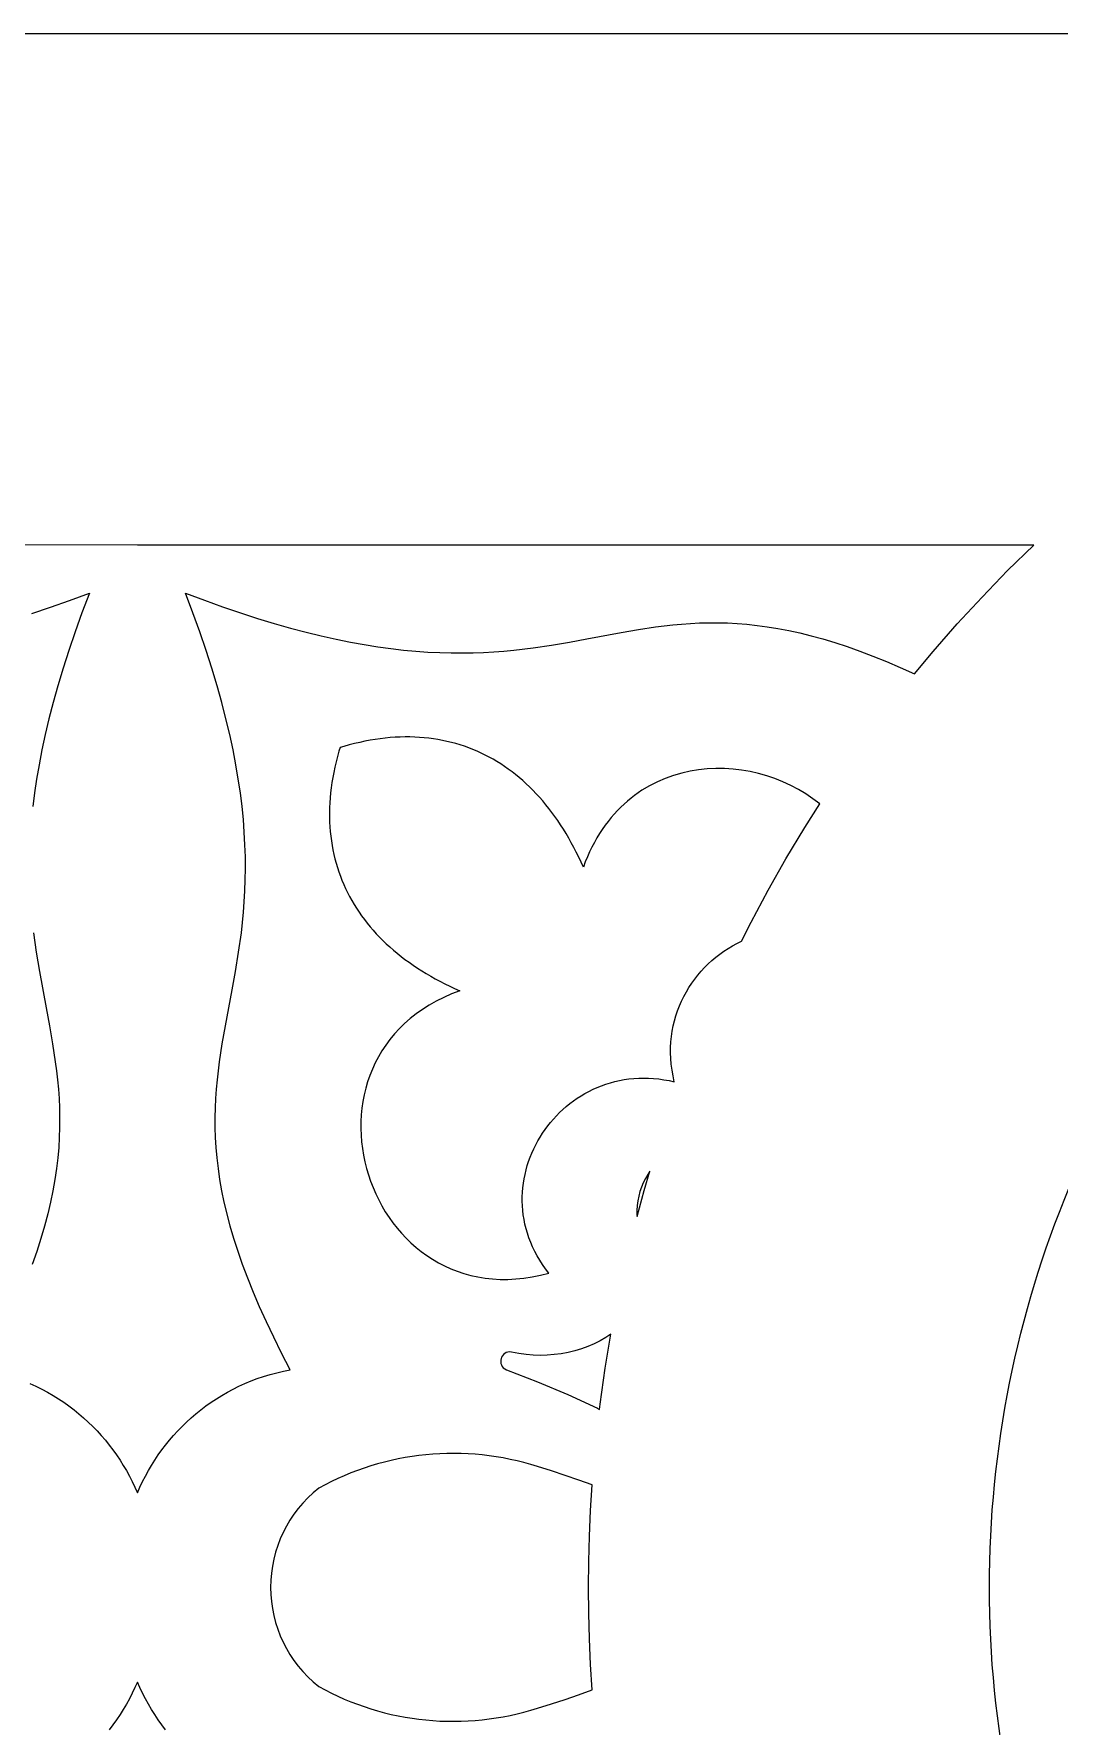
# Model space of a CAD drawing. Extents: x -352 to 352, y -78 to 78.
# Drawn here: x -99.7 to -48.5, y -6.9 to 77.5 of the extents above; entities that cross this region are included whole.
import ezdxf

# ---------------------------------------------------------------- set-up
doc = ezdxf.new("R2010")
doc.units = 0
doc.layers.get('0').update_dxf_attribs({"linetype": 'CONTINUOUS'})

msp = doc.modelspace()

# ---------------------------------------------------------------- linework, layer by layer
for points in [[(-352.5, -77.5), (352.5, -77.5), (352.5, 77.5), (-352.5, 77.5)], [(-81.392, 42.418), (-81.638, 42.406), (-81.885, 42.389), (-82.135, 42.365), (-82.386, 42.335), (-82.64, 42.3), (-82.896, 42.257), (-83.153, 42.209), (-83.413, 42.154), (-83.674, 42.093), (-83.938, 42.026), (-84.203, 41.953), (-84.391, 41.896), (-84.448, 41.708), (-84.521, 41.443), (-84.589, 41.179), (-84.65, 40.918), (-84.704, 40.658), (-84.753, 40.401), (-84.795, 40.145), (-84.831, 39.891), (-84.86, 39.64), (-84.884, 39.39), (-84.902, 39.143), (-84.913, 38.897), (-84.919, 38.654), (-84.918, 38.413), (-84.911, 38.174), (-84.899, 37.937), (-84.88, 37.702), (-84.856, 37.47), (-84.826, 37.24), (-84.79, 37.012), (-84.748, 36.786), (-84.701, 36.563), (-84.647, 36.341), (-84.588, 36.123), (-84.524, 35.906), (-84.453, 35.692), (-84.377, 35.481), (-84.296, 35.272), (-84.209, 35.065), (-84.116, 34.861), (-84.018, 34.659), (-83.915, 34.46), (-83.806, 34.263), (-83.691, 34.069), (-83.571, 33.878), (-83.446, 33.689), (-83.316, 33.503), (-83.18, 33.319), (-83.039, 33.138), (-82.893, 32.96), (-82.742, 32.784), (-82.586, 32.611), (-82.424, 32.441), (-82.257, 32.274), (-82.086, 32.109), (-81.909, 31.948), (-81.727, 31.789), (-81.54, 31.633), (-81.349, 31.48), (-81.152, 31.329), (-80.951, 31.182), (-80.744, 31.038), (-80.533, 30.896), (-80.317, 30.758), (-80.097, 30.622), (-79.871, 30.49), (-79.641, 30.361), (-79.407, 30.234), (-79.167, 30.111), (-78.923, 29.991), (-78.675, 29.874), (-78.422, 29.76), (-78.831, 29.603), (-79.22, 29.431), (-79.591, 29.246), (-79.943, 29.047), (-80.277, 28.836), (-80.592, 28.613), (-80.889, 28.378), (-81.169, 28.133), (-81.43, 27.878), (-81.674, 27.613), (-81.901, 27.339), (-82.11, 27.057), (-82.302, 26.767), (-82.478, 26.47), (-82.636, 26.166), (-82.779, 25.856), (-82.905, 25.541), (-83.015, 25.221), (-83.109, 24.897), (-83.188, 24.57), (-83.251, 24.239), (-83.299, 23.906), (-83.331, 23.571), (-83.349, 23.235), (-83.352, 22.899), (-83.34, 22.562), (-83.314, 22.226), (-83.274, 21.892), (-83.22, 21.559), (-83.152, 21.228), (-83.07, 20.901), (-82.975, 20.577), (-82.867, 20.257), (-82.745, 19.942), (-82.611, 19.632), (-82.464, 19.328), (-82.305, 19.031), (-82.133, 18.741), (-81.949, 18.459), (-81.754, 18.185), (-81.546, 17.92), (-81.328, 17.665), (-81.097, 17.42), (-80.856, 17.185), (-80.603, 16.962), (-80.34, 16.751), (-80.066, 16.553), (-79.782, 16.367), (-79.488, 16.195), (-79.183, 16.038), (-78.869, 15.895), (-78.545, 15.769), (-78.211, 15.658), (-77.869, 15.564), (-77.517, 15.487), (-77.156, 15.428), (-76.787, 15.388), (-76.409, 15.366), (-76.023, 15.365), (-75.628, 15.384), (-75.226, 15.423), (-74.816, 15.484), (-74.398, 15.568), (-73.973, 15.674), (-74.136, 15.887), (-74.288, 16.102), (-74.429, 16.32), (-74.558, 16.54), (-74.677, 16.762), (-74.785, 16.985), (-74.882, 17.21), (-74.969, 17.436), (-75.045, 17.664), (-75.112, 17.891), (-75.168, 18.12), (-75.214, 18.349), (-75.251, 18.577), (-75.278, 18.806), (-75.295, 19.034), (-75.304, 19.262), (-75.303, 19.489), (-75.293, 19.715), (-75.274, 19.94), (-75.247, 20.164), (-75.211, 20.385), (-75.166, 20.605), (-75.114, 20.823), (-75.053, 21.038), (-74.985, 21.251), (-74.908, 21.461), (-74.824, 21.669), (-74.733, 21.872), (-74.634, 22.073), (-74.528, 22.27), (-74.415, 22.463), (-74.295, 22.652), (-74.168, 22.836), (-74.035, 23.017), (-73.895, 23.192), (-73.749, 23.362), (-73.597, 23.528), (-73.439, 23.687), (-73.275, 23.841), (-73.105, 23.99), (-72.93, 24.132), (-72.749, 24.268), (-72.564, 24.397), (-72.373, 24.52), (-72.177, 24.636), (-71.976, 24.745), (-71.771, 24.846), (-71.561, 24.939), (-71.347, 25.025), (-71.129, 25.103), (-70.906, 25.172), (-70.68, 25.233), (-70.45, 25.286), (-70.217, 25.329), (-69.98, 25.363), (-69.74, 25.388), (-69.496, 25.403), (-69.25, 25.408), (-69.001, 25.404), (-68.749, 25.389), (-68.494, 25.363), (-68.238, 25.327), (-67.979, 25.28), (-67.718, 25.222), (-67.782, 25.515), (-67.833, 25.806), (-67.869, 26.094), (-67.893, 26.379), (-67.903, 26.66), (-67.901, 26.938), (-67.886, 27.212), (-67.859, 27.483), (-67.82, 27.749), (-67.769, 28.01), (-67.708, 28.268), (-67.635, 28.52), (-67.552, 28.767), (-67.458, 29.01), (-67.355, 29.246), (-67.242, 29.477), (-67.119, 29.703), (-66.988, 29.922), (-66.848, 30.135), (-66.699, 30.341), (-66.542, 30.541), (-66.378, 30.734), (-66.206, 30.919), (-66.027, 31.098), (-65.841, 31.268), (-65.648, 31.431), (-65.45, 31.586), (-65.245, 31.733), (-65.035, 31.872), (-64.82, 32.001), (-64.599, 32.122), (-64.374, 32.234), (-63.893, 33.189), (-63.041, 34.781), (-62.148, 36.351), (-61.216, 37.9), (-60.464, 39.081), (-60.805, 39.342), (-61.16, 39.583), (-61.529, 39.805), (-61.909, 40.006), (-62.299, 40.188), (-62.699, 40.348), (-63.106, 40.487), (-63.52, 40.605), (-63.94, 40.7), (-64.364, 40.773), (-64.791, 40.824), (-65.22, 40.851), (-65.65, 40.854), (-66.078, 40.834), (-66.505, 40.789), (-66.928, 40.72), (-67.347, 40.626), (-67.761, 40.505), (-68.167, 40.359), (-68.565, 40.187), (-68.954, 39.988), (-69.332, 39.762), (-69.517, 39.639), (-69.699, 39.509), (-69.877, 39.372), (-70.052, 39.227), (-70.223, 39.076), (-70.391, 38.918), (-70.554, 38.752), (-70.714, 38.579), (-70.869, 38.399), (-71.02, 38.212), (-71.167, 38.017), (-71.309, 37.815), (-71.445, 37.606), (-71.577, 37.389), (-71.704, 37.164), (-71.826, 36.932), (-71.942, 36.692), (-72.052, 36.445), (-72.157, 36.189), (-72.256, 35.926), (-72.369, 36.18), (-72.486, 36.428), (-72.606, 36.672), (-72.73, 36.911), (-72.856, 37.146), (-72.985, 37.376), (-73.118, 37.602), (-73.253, 37.822), (-73.391, 38.038), (-73.533, 38.249), (-73.677, 38.455), (-73.825, 38.657), (-73.975, 38.854), (-74.128, 39.045), (-74.284, 39.232), (-74.443, 39.414), (-74.605, 39.59), (-74.769, 39.762), (-74.936, 39.929), (-75.107, 40.09), (-75.279, 40.247), (-75.455, 40.398), (-75.633, 40.544), (-75.814, 40.685), (-75.998, 40.821), (-76.184, 40.951), (-76.373, 41.076), (-76.565, 41.196), (-76.759, 41.31), (-76.955, 41.419), (-77.155, 41.523), (-77.356, 41.621), (-77.56, 41.714), (-77.767, 41.801), (-77.976, 41.882), (-78.188, 41.958), (-78.402, 42.028), (-78.618, 42.093), (-78.837, 42.152), (-79.058, 42.205), (-79.281, 42.253), (-79.507, 42.295), (-79.735, 42.331), (-79.965, 42.361), (-80.197, 42.385), (-80.432, 42.404), (-80.669, 42.416), (-80.908, 42.423), (-81.149, 42.423)], [(-69.041, 20.601), (-69.159, 20.396), (-69.264, 20.184), (-69.355, 19.966), (-69.431, 19.742), (-69.492, 19.514), (-69.539, 19.282), (-69.57, 19.046), (-69.585, 18.808), (-69.583, 18.568), (-69.578, 18.5), (-69.226, 19.794), (-68.937, 20.758)], [(-71.13, 12.466), (-71.42, 12.3), (-71.721, 12.15), (-72.032, 12.016), (-72.353, 11.9), (-72.681, 11.801), (-73.017, 11.719), (-73.359, 11.656), (-73.706, 11.61), (-74.056, 11.583), (-74.408, 11.574), (-74.762, 11.585), (-75.116, 11.614), (-75.469, 11.663), (-75.833, 11.734), (-75.931, 11.744), (-76.022, 11.735), (-76.104, 11.71), (-76.176, 11.67), (-76.239, 11.618), (-76.29, 11.557), (-76.331, 11.487), (-76.359, 11.412), (-76.376, 11.333), (-76.379, 11.252), (-76.368, 11.172), (-76.343, 11.095), (-76.302, 11.023), (-76.247, 10.958), (-76.175, 10.902), (-76.086, 10.858), (-74.542, 10.258), (-73.033, 9.616), (-71.552, 8.932), (-71.448, 8.88), (-71.418, 9.139), (-71.164, 10.942), (-70.883, 12.629)], [(-74.535, 6.022), (-74.877, 6.127), (-75.22, 6.223), (-75.564, 6.309), (-75.91, 6.387), (-76.258, 6.456), (-76.606, 6.515), (-76.955, 6.566), (-77.305, 6.607), (-77.655, 6.64), (-78.006, 6.663), (-78.357, 6.678), (-78.708, 6.683), (-79.058, 6.68), (-79.408, 6.668), (-79.758, 6.647), (-80.107, 6.617), (-80.455, 6.578), (-80.802, 6.53), (-81.148, 6.474), (-81.493, 6.409), (-81.836, 6.335), (-82.177, 6.252), (-82.516, 6.16), (-82.853, 6.06), (-83.188, 5.951), (-83.521, 5.833), (-83.851, 5.707), (-84.178, 5.571), (-84.502, 5.428), (-84.823, 5.275), (-85.141, 5.114), (-85.455, 4.945), (-85.735, 4.712), (-85.998, 4.465), (-86.246, 4.205), (-86.477, 3.932), (-86.691, 3.649), (-86.888, 3.354), (-87.068, 3.05), (-87.23, 2.737), (-87.375, 2.415), (-87.501, 2.086), (-87.608, 1.75), (-87.697, 1.409), (-87.766, 1.062), (-87.816, 0.712), (-87.846, 0.357), (-87.857, 0.001), (-87.846, -0.356), (-87.816, -0.711), (-87.766, -1.061), (-87.697, -1.408), (-87.608, -1.749), (-87.501, -2.085), (-87.375, -2.414), (-87.23, -2.736), (-87.068, -3.049), (-86.888, -3.353), (-86.691, -3.648), (-86.477, -3.931), (-86.246, -4.204), (-85.998, -4.464), (-85.735, -4.711), (-85.455, -4.944), (-85.141, -5.113), (-84.823, -5.274), (-84.502, -5.427), (-84.178, -5.57), (-83.851, -5.706), (-83.521, -5.832), (-83.188, -5.95), (-82.853, -6.059), (-82.516, -6.159), (-82.177, -6.251), (-81.836, -6.334), (-81.493, -6.408), (-81.148, -6.473), (-80.802, -6.529), (-80.455, -6.577), (-80.107, -6.616), (-79.758, -6.646), (-79.408, -6.667), (-79.058, -6.679), (-78.708, -6.682), (-78.357, -6.677), (-78.006, -6.662), (-77.655, -6.639), (-77.305, -6.606), (-76.955, -6.565), (-76.606, -6.514), (-76.258, -6.455), (-75.91, -6.386), (-75.564, -6.308), (-75.22, -6.222), (-74.877, -6.126), (-74.535, -6.021), (-73.85, -5.809), (-73.168, -5.587), (-72.49, -5.355), (-71.816, -5.112), (-71.897, -3.842), (-71.954, -2.567), (-71.989, -1.286), (-72, 0), (-71.989, 1.283), (-71.954, 2.562), (-71.896, 3.839), (-71.815, 5.112), (-72.489, 5.356), (-73.167, 5.588), (-73.849, 5.81)]]:
    msp.add_lwpolyline(points, close=True)
for points in [[(-99.859, 10.169), (-99.562, 10.034), (-99.27, 9.89), (-98.986, 9.738), (-98.707, 9.578), (-98.436, 9.41), (-98.171, 9.234), (-97.913, 9.051), (-97.661, 8.86), (-97.417, 8.663), (-97.18, 8.458), (-96.949, 8.247), (-96.726, 8.03), (-96.51, 7.807), (-96.301, 7.577), (-96.099, 7.342), (-95.905, 7.101), (-95.718, 6.855), (-95.538, 6.604), (-95.366, 6.348), (-95.202, 6.088), (-95.045, 5.823), (-94.897, 5.554), (-94.756, 5.28), (-94.622, 5.003), (-94.497, 4.723), (-94.372, 5.003), (-94.239, 5.28), (-94.098, 5.554), (-93.949, 5.823), (-93.793, 6.088), (-93.628, 6.348), (-93.456, 6.604), (-93.277, 6.855), (-93.09, 7.101), (-92.896, 7.342), (-92.694, 7.577), (-92.485, 7.807), (-92.269, 8.03), (-92.045, 8.247), (-91.815, 8.458), (-91.578, 8.663), (-91.333, 8.86), (-91.082, 9.051), (-90.824, 9.234), (-90.559, 9.41), (-90.287, 9.578), (-90.009, 9.738), (-89.724, 9.89), (-89.433, 10.034), (-89.135, 10.169), (-88.831, 10.296), (-88.521, 10.413), (-88.204, 10.522), (-87.882, 10.621), (-87.553, 10.71), (-87.218, 10.79), (-86.877, 10.859), (-87.305, 11.68), (-87.701, 12.476), (-88.067, 13.247), (-88.404, 13.994), (-88.713, 14.717), (-88.994, 15.419), (-89.249, 16.1), (-89.479, 16.76), (-89.684, 17.401), (-89.866, 18.023), (-90.026, 18.628), (-90.164, 19.217), (-90.282, 19.789), (-90.381, 20.347), (-90.461, 20.891), (-90.523, 21.422), (-90.569, 21.941), (-90.6, 22.449), (-90.615, 22.947), (-90.618, 23.435), (-90.607, 23.915), (-90.585, 24.388), (-90.553, 24.854), (-90.511, 25.314), (-90.46, 25.77), (-90.401, 26.222), (-90.264, 27.118), (-90.108, 28.009), (-89.941, 28.904), (-89.771, 29.809), (-89.604, 30.732), (-89.45, 31.68), (-89.315, 32.66), (-89.258, 33.165), (-89.209, 33.68), (-89.168, 34.207), (-89.138, 34.747), (-89.118, 35.3), (-89.11, 35.867), (-89.115, 36.451), (-89.133, 37.05), (-89.166, 37.667), (-89.215, 38.301), (-89.281, 38.955), (-89.365, 39.629), (-89.467, 40.324), (-89.588, 41.04), (-89.731, 41.779), (-89.894, 42.542), (-90.081, 43.33), (-90.291, 44.142), (-90.525, 44.981), (-90.785, 45.848), (-91.072, 46.742), (-91.386, 47.666), (-91.728, 48.62), (-92.1, 49.605), (-91.16, 49.25), (-90.249, 48.921), (-89.365, 48.619), (-88.508, 48.342), (-87.677, 48.089), (-86.87, 47.859), (-86.088, 47.652), (-85.329, 47.466), (-84.593, 47.302), (-83.878, 47.157), (-83.185, 47.032), (-82.511, 46.924), (-81.858, 46.835), (-81.222, 46.761), (-80.605, 46.704), (-80.005, 46.661), (-79.421, 46.633), (-78.852, 46.618), (-78.299, 46.615), (-77.759, 46.624), (-77.232, 46.643), (-76.717, 46.672), (-76.214, 46.71), (-75.722, 46.756), (-74.767, 46.87), (-73.845, 47.006), (-72.949, 47.158), (-72.075, 47.318), (-70.363, 47.639), (-69.513, 47.785), (-68.659, 47.914), (-68.228, 47.969), (-67.793, 48.017), (-67.354, 48.057), (-66.91, 48.089), (-66.46, 48.11), (-66.003, 48.122), (-65.539, 48.122), (-65.067, 48.11), (-64.585, 48.084), (-64.094, 48.045), (-63.592, 47.992), (-63.079, 47.922), (-62.553, 47.836), (-62.014, 47.734), (-61.462, 47.612), (-60.895, 47.472), (-60.312, 47.313), (-59.713, 47.132), (-59.098, 46.93), (-58.464, 46.706), (-57.812, 46.459), (-57.141, 46.187), (-56.449, 45.891), (-55.736, 45.569), (-54.808, 46.687), (-53.607, 48.06), (-52.37, 49.405), (-51.096, 50.721), (-49.792, 52), (-94.495, 52), (-94.5, 52), (-141.776, 52.001)], [(-99.757, 48.577), (-98.833, 48.891), (-97.88, 49.233), (-96.895, 49.605), (-97.267, 48.62), (-97.609, 47.666), (-97.923, 46.742), (-98.209, 45.848), (-98.469, 44.981), (-98.704, 44.142), (-98.914, 43.33), (-99.1, 42.542), (-99.264, 41.779), (-99.406, 41.04), (-99.528, 40.324), (-99.63, 39.629), (-99.713, 38.955)], [(-99.679, 32.66), (-99.545, 31.68), (-99.39, 30.732), (-99.053, 28.904), (-98.886, 28.009), (-98.73, 27.118), (-98.594, 26.222), (-98.535, 25.77), (-98.484, 25.314), (-98.442, 24.854), (-98.409, 24.388), (-98.387, 23.915), (-98.377, 23.435), (-98.379, 22.947), (-98.395, 22.449), (-98.425, 21.941), (-98.471, 21.422), (-98.534, 20.891), (-98.614, 20.347), (-98.712, 19.789), (-98.83, 19.217), (-98.969, 18.628), (-99.128, 18.023), (-99.31, 17.401), (-99.516, 16.76), (-99.746, 16.1)], [(-93.09, -7.1), (-93.277, -6.854), (-93.456, -6.603), (-93.628, -6.347), (-93.793, -6.087), (-93.949, -5.822), (-94.098, -5.553), (-94.239, -5.279), (-94.372, -5.002), (-94.497, -4.722), (-94.622, -5.002), (-94.756, -5.279), (-94.897, -5.553), (-95.045, -5.822), (-95.202, -6.087), (-95.366, -6.347), (-95.538, -6.603), (-95.718, -6.854), (-95.905, -7.1)]]:
    msp.add_lwpolyline(points)
msp.add_lwpolyline([(0, -52, -0.414214), (-52, 0, -0.414214), (0, 52, -0.414214), (52, 0, -0.414214)], format="xyb", close=True)

doc.saveas('drawing.dxf')
